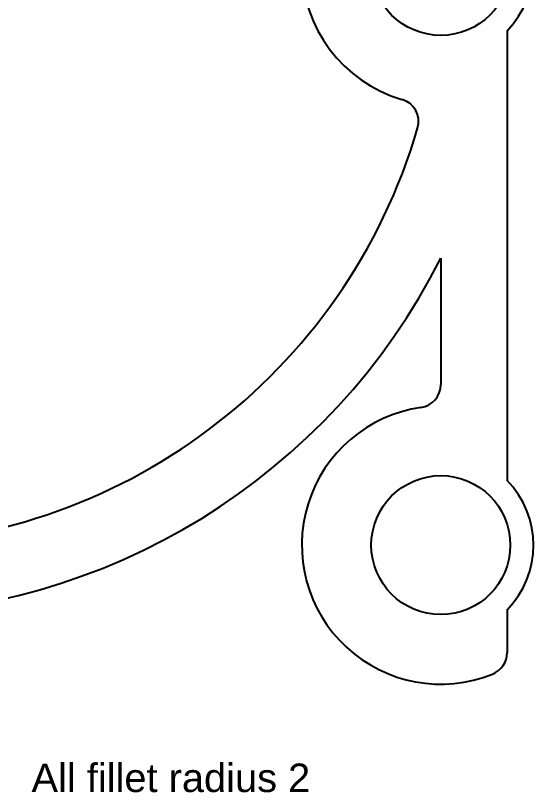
# Model space of a CAD drawing. Header units: inches. Extents: x 90 to 239, y 14 to 154.
# Drawn here: x 163.1 to 207.8, y 23.1 to 90.1 of the extents above; entities that cross this region are included whole.
import ezdxf

# ---------------------------------------------------------------- set-up
doc = ezdxf.new("R2010")
doc.units = ezdxf.units.IN
doc.header["$MEASUREMENT"] = 0
doc.styles.get("Standard").update_dxf_attribs({"font": 'arial.ttf'})

# ---------------------------------------------------------------- blocks, each defined once
blk = doc.blocks.new('*U4')
blk.add_circle((2, 0), 6)
for centre, radius, start, end in [((-1.92, 13.44), 2, 286.2602, 16.2602), ((2, 0), 12, 106.2602, 253.7398), ((2, 0), 8, 315.6432, 44.3568), ((-1.92, -13.44), 2, 343.7398, 73.7398)]:
    blk.add_arc(centre, radius, start, end)
blk = doc.blocks.new('*U5')
at = {"color": 0, "linetype": 'ByBlock', "lineweight": -2, "transparency": 16777216}
blk.add_blockref('*U4', (197.823, 94.425), dxfattribs=at)

msp = doc.modelspace()

# ---------------------------------------------------------------- linework, layer by layer
for p, q in [((205.54324, 88.83156), (205.54324, 50.01755)), ((199.82324, 69.20551), (199.82324, 58.28096)), ((205.54324, 38.83156), (205.54324, 35.14223))]:
    msp.add_line(p, q)
msp.add_circle((199.82324, 44.42455), 6)
for centre, radius, start, end in [((149.82324, 94.42455), 50, 196.2602047, 343.7397953), ((149.82324, 94.42455), 56, 206.7655006, 333.2344994), ((197.82324, 58.28096), 2, 278.2132107, 0), ((199.82324, 44.42455), 12, 98.2132107, 291.8390154), ((199.82324, 44.42455), 8, 315.6431992, 44.3568008), ((203.54324, 35.14223), 2, 291.8390154, 0)]:
    msp.add_arc(centre, radius, start, end)

# ---------------------------------------------------------------- block references
msp.add_blockref('*U5', (0, 0))

# ---------------------------------------------------------------- texts
msp.add_text('All fillet radius 2', height=2.4600375).set_placement((164.48655, 23.10912))

doc.saveas('drawing.dxf')
